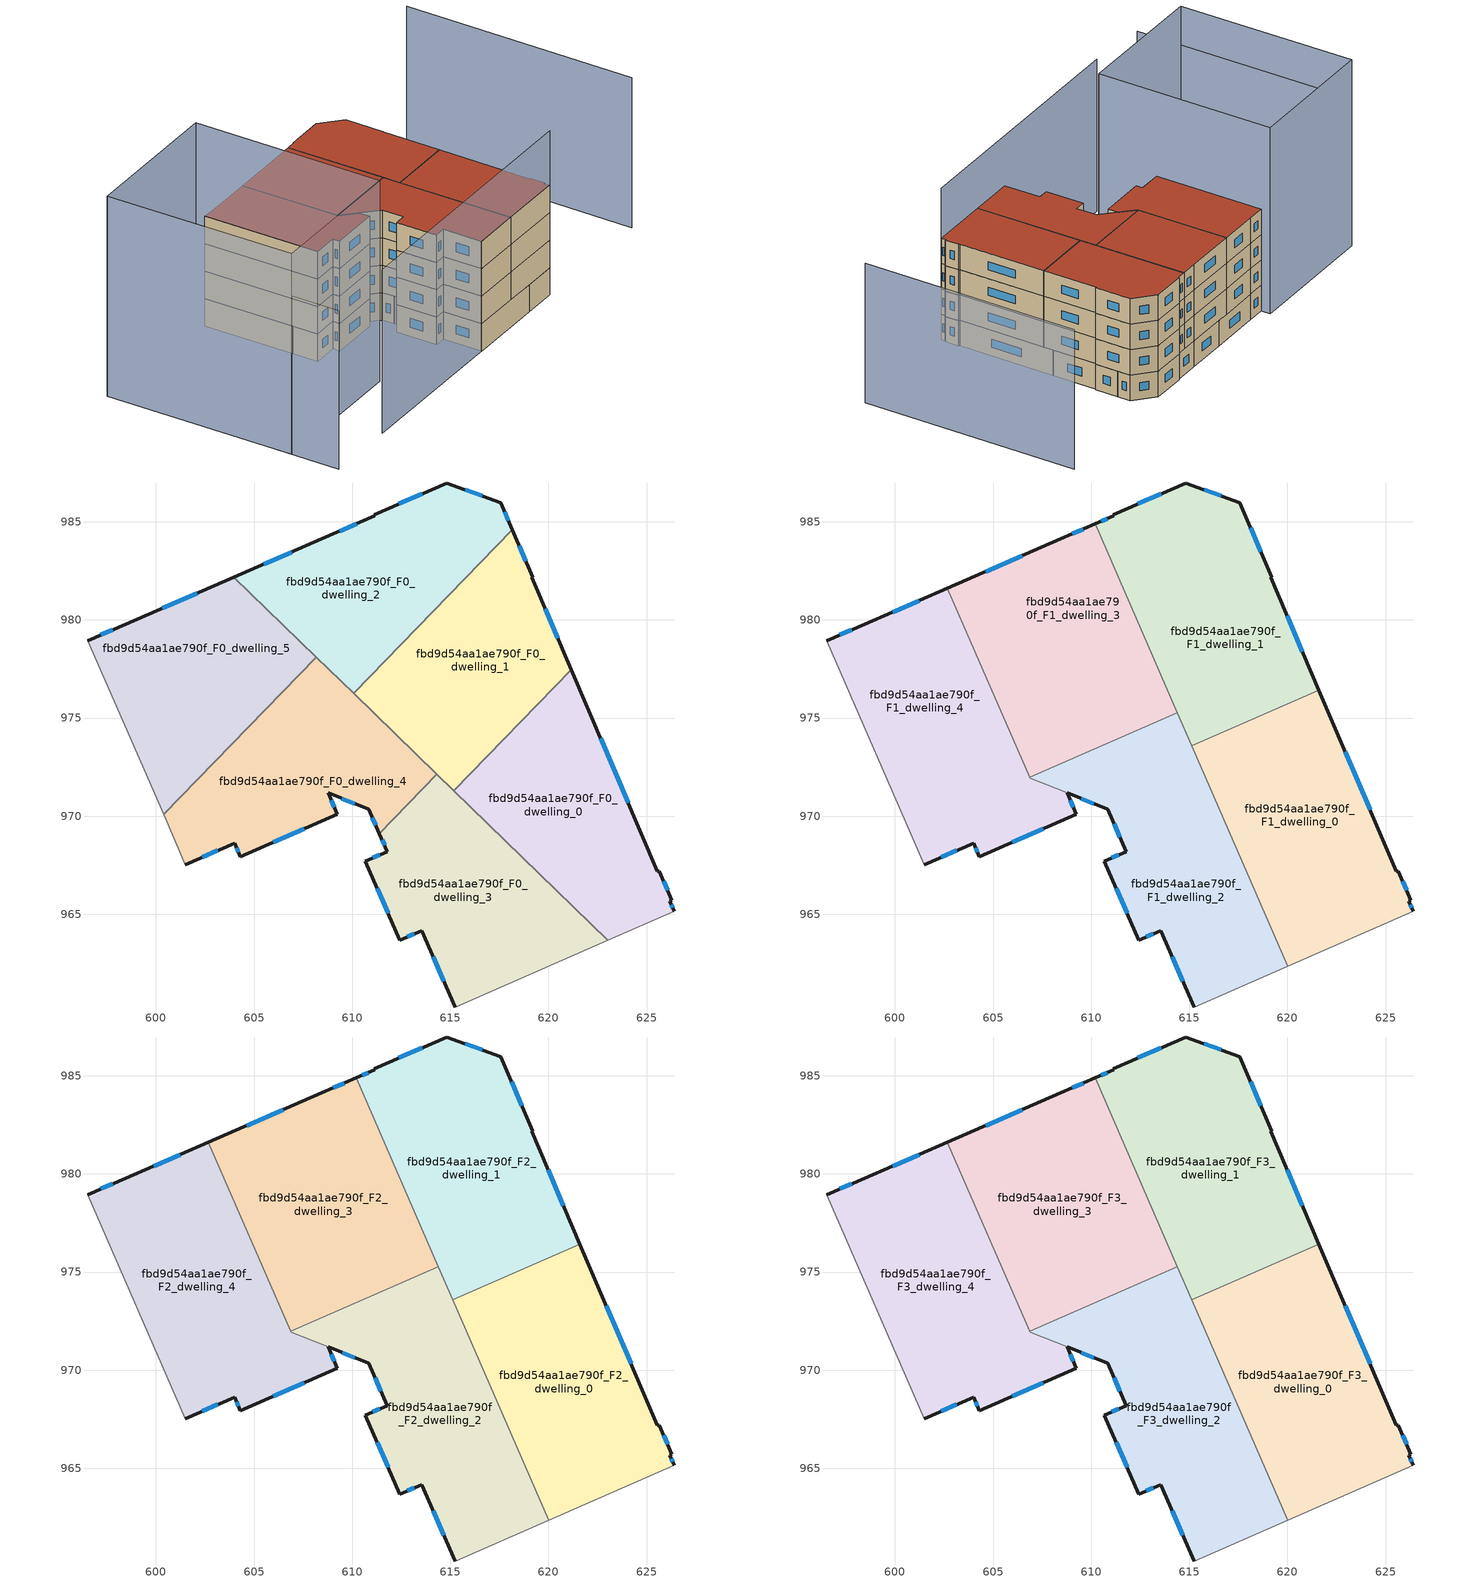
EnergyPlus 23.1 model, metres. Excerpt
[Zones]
fbd9d54aa1ae790f_F0_dwelling_0
 floor ground (EU_floor_Construction): 621.16,977.45 625.55,967.2 625.65,967.18 626.29,965.73 626.19,965.68 626.41,965.15 623.03,963.68 615.18,971.29 z0
 wall outside (EU_wall_Construction): 626.41,965.15 626.19,965.68 626.29,965.73 625.65,967.18 625.55,967.2 621.16,977.45 z0:3
 wall adiabatic (EU_wall_Construction): 623.03,963.68 626.41,965.15 z0:3
 wall to fbd9d54aa1ae790f_F0_dwelling_1 (EU_wall_Construction): 621.16,977.45 615.18,971.29 z0:3
 wall to fbd9d54aa1ae790f_F0_dwelling_3 (EU_wall_Construction): 615.18,971.29 623.03,963.68 z0:3
 window (EU_Window_Construction): 626.33,965.33 626.26,965.5 / 624.06,970.69 622.66,973.97 / 626.07,966.22 625.87,966.69 z1.02:1.98
fbd9d54aa1ae790f_F0_dwelling_1
 floor ground (EU_floor_Construction): 618.16,984.59 619.19,982.18 619.14,982.16 621.16,977.45 615.18,971.29 610.07,976.25 z0
 wall outside (EU_wall_Construction): 621.16,977.45 619.14,982.16 619.19,982.18 618.16,984.59 z0:3
 wall to fbd9d54aa1ae790f_F0_dwelling_2 (EU_wall_Construction): 618.16,984.59 610.07,976.25 z0:3
 wall to fbd9d54aa1ae790f_F0_dwelling_4 (EU_wall_Construction): 610.07,976.25 614.32,972.13 z0:3
 wall to fbd9d54aa1ae790f_F0_dwelling_3 (EU_wall_Construction): 614.32,972.13 615.18,971.29 z0:3
 window (EU_Window_Construction): 618.84,983 618.51,983.77 / 620.47,979.06 619.83,980.56 z1.02:1.98
fbd9d54aa1ae790f_F0_dwelling_2
 floor ground (EU_floor_Construction): 617.57,985.98 618.16,984.59 610.07,976.25 603.97,982.18 608.46,984.12 611.14,985.31 611.12,985.36 614.82,986.98 z0
 wall outside (EU_wall_Construction): 618.16,984.59 617.57,985.98 614.82,986.98 611.12,985.36 611.14,985.31 608.46,984.12 603.97,982.18 z0:3
 wall to fbd9d54aa1ae790f_F0_dwelling_5 (EU_wall_Construction): 603.97,982.18 608.17,978.1 z0:3
 wall to fbd9d54aa1ae790f_F0_dwelling_4 (EU_wall_Construction): 608.17,978.1 610.07,976.25 z0:3
 window (EU_Window_Construction): 613.56,986.43 612.38,985.91 / 616.63,986.32 615.76,986.64 / 617.96,985.06 617.77,985.5 / 606.93,983.46 605.5,982.84 / 610.23,984.91 609.37,984.53 z1.02:1.98
fbd9d54aa1ae790f_F0_dwelling_3
 floor ground (EU_floor_Construction): 623.03,963.68 615.24,960.28 613.54,964.17 612.43,963.68 610.67,967.71 611.78,968.2 611.39,969.11 614.32,972.13 z0
 wall outside (EU_wall_Construction): 611.39,969.11 611.78,968.2 610.67,967.71 612.43,963.68 613.54,964.17 615.24,960.28 z0:3
 wall to fbd9d54aa1ae790f_F0_dwelling_4 (EU_wall_Construction): 614.32,972.13 611.39,969.11 z0:3
 wall adiabatic (EU_wall_Construction): 615.24,960.28 623.03,963.68 z0:3
 window (EU_Window_Construction): 611.41,968.03 611.05,967.88 / 611.52,968.8 611.65,968.51 / 614.12,962.85 614.66,961.6 / 612.81,963.85 613.17,964 / 611.27,966.34 611.83,965.05 z1.02:1.98
fbd9d54aa1ae790f_F0_dwelling_4
 floor ground (EU_floor_Construction): 614.32,972.13 611.39,969.11 610.85,970.35 608.77,971.19 609.25,970.09 604.31,967.94 604.01,968.63 601.51,967.54 600.39,970.09 608.17,978.1 z0
 wall outside (EU_wall_Construction): 601.51,967.54 604.01,968.63 604.31,967.94 609.25,970.09 608.77,971.19 610.85,970.35 611.39,969.11 z0:3
 wall adiabatic (EU_wall_Construction): 600.39,970.09 601.51,967.54 z0:3
 wall to fbd9d54aa1ae790f_F0_dwelling_5 (EU_wall_Construction): 608.17,978.1 600.39,970.09 z0:3
 window (EU_Window_Construction): 605.99,968.67 607.57,969.36 / 604.11,968.4 604.21,968.18 / 602.36,967.91 603.16,968.26 / 611.03,969.93 611.2,969.53 / 609.48,970.9 610.14,970.64 / 609.09,970.47 608.94,970.81 z1.02:1.98
fbd9d54aa1ae790f_F0_dwelling_5
 floor ground (EU_floor_Construction): 608.17,978.1 600.39,970.09 596.53,978.95 598.46,979.78 603.97,982.18 z0
 wall outside (EU_wall_Construction): 603.97,982.18 598.46,979.78 596.53,978.95 z0:3
 wall adiabatic (EU_wall_Construction): 596.53,978.95 600.39,970.09 z0:3
 window (EU_Window_Construction): 597.8,979.5 597.19,979.23 / 602.09,981.36 600.33,980.6 z1.02:1.98
fbd9d54aa1ae790f_F1_dwelling_0
 floor to fbd9d54aa1ae790f_F0_dwelling_0 (EU_floor_Construction): 621.6,976.42 625.55,967.2 625.65,967.18 626.29,965.73 626.19,965.68 626.41,965.15 623.03,963.68 616.82,969.71 615.84,971.97 619.09,975.32 z3
 floor to fbd9d54aa1ae790f_F0_dwelling_1 (EU_floor_Construction): 619.09,975.32 615.84,971.97 615.13,973.59 z3
 floor to fbd9d54aa1ae790f_F0_dwelling_3 (EU_floor_Construction): 623.03,963.68 620.02,962.37 616.82,969.71 z3
 wall outside (EU_wall_Construction): 626.41,965.15 626.19,965.68 626.29,965.73 625.65,967.18 625.55,967.2 621.6,976.42 z3:6
 wall adiabatic (EU_wall_Construction): 620.02,962.37 626.41,965.15 z3:6
 wall to fbd9d54aa1ae790f_F1_dwelling_1 (EU_wall_Construction): 621.6,976.42 615.13,973.59 z3:6
 wall to fbd9d54aa1ae790f_F1_dwelling_2 (EU_wall_Construction): 615.13,973.59 620.02,962.37 z3:6
 window (EU_Window_Construction): 626.07,966.22 625.87,966.69 / 626.33,965.33 626.26,965.5 / 624.21,970.34 622.95,973.28 z4.02:4.98
fbd9d54aa1ae790f_F1_dwelling_1
 floor to fbd9d54aa1ae790f_F0_dwelling_1 (EU_floor_Construction): 618.16,984.59 619.19,982.18 619.14,982.16 621.16,977.45 619.09,975.32 615.13,973.59 612.76,979.02 z3
 floor to fbd9d54aa1ae790f_F0_dwelling_0 (EU_floor_Construction): 621.16,977.45 621.6,976.42 619.09,975.32 z3
 floor to fbd9d54aa1ae790f_F0_dwelling_2 (EU_floor_Construction): 617.57,985.98 618.16,984.59 612.76,979.02 610.2,984.89 611.14,985.31 611.12,985.36 614.82,986.98 z3
 wall outside (EU_wall_Construction): 621.6,976.42 619.14,982.16 619.19,982.18 617.57,985.98 614.82,986.98 611.12,985.36 611.14,985.31 610.2,984.89 z3:6
 wall to fbd9d54aa1ae790f_F1_dwelling_3 (EU_wall_Construction): 610.2,984.89 614.4,975.27 z3:6
 wall to fbd9d54aa1ae790f_F1_dwelling_2 (EU_wall_Construction): 614.4,975.27 615.13,973.59 z3:6
 window (EU_Window_Construction): 613.56,986.43 612.38,985.91 / 616.63,986.32 615.76,986.64 / 618.64,983.47 618.12,984.69 / 620.77,978.37 619.98,980.21 / 610.82,985.17 610.52,985.03 z4.02:4.98
fbd9d54aa1ae790f_F1_dwelling_2
 floor to fbd9d54aa1ae790f_F0_dwelling_3 (EU_floor_Construction): 616.82,969.71 620.02,962.37 615.24,960.28 613.54,964.17 612.43,963.68 610.67,967.71 611.78,968.2 611.39,969.11 614.32,972.13 z3
 floor to fbd9d54aa1ae790f_F0_dwelling_4 (EU_floor_Construction): 614.32,972.13 611.39,969.11 610.85,970.35 606.89,971.94 606.87,971.99 612.11,974.27 z3
 floor to fbd9d54aa1ae790f_F0_dwelling_1 (EU_floor_Construction): 614.4,975.27 615.84,971.97 615.18,971.29 612.11,974.27 z3
 floor to fbd9d54aa1ae790f_F0_dwelling_0 (EU_floor_Construction): 615.84,971.97 616.82,969.71 615.18,971.29 z3
 wall outside (EU_wall_Construction): 608.78,971.18 610.85,970.35 611.78,968.2 610.67,967.71 612.43,963.68 613.54,964.17 615.24,960.28 z3:6
 wall to fbd9d54aa1ae790f_F1_dwelling_4 (EU_wall_Construction): 606.89,971.94 608.77,971.18 / 606.87,971.98 606.88,971.95 z3:6
 wall to fbd9d54aa1ae790f_F1_dwelling_3 (EU_wall_Construction): 614.4,975.27 606.87,971.99 z3:6
 wall adiabatic (EU_wall_Construction): 615.24,960.28 620.02,962.37 z3:6
 window (EU_Window_Construction): 609.48,970.9 610.14,970.63 / 614.12,962.85 614.66,961.6 / 612.81,963.85 613.17,964 / 611.27,966.34 611.83,965.05 / 611.41,968.03 611.05,967.88 / 611.17,969.62 611.47,968.93 z4.02:4.98
fbd9d54aa1ae790f_F1_dwelling_3
 floor to fbd9d54aa1ae790f_F0_dwelling_2 (EU_floor_Construction): 610.2,984.89 612.76,979.02 610.07,976.25 603.97,982.18 608.46,984.12 z3
 floor to fbd9d54aa1ae790f_F0_dwelling_5 (EU_floor_Construction): 608.17,978.1 605.43,975.28 602.67,981.61 603.97,982.18 z3
 floor to fbd9d54aa1ae790f_F0_dwelling_1 (EU_floor_Construction): 612.76,979.02 614.4,975.27 612.11,974.27 610.07,976.25 z3
 floor to fbd9d54aa1ae790f_F0_dwelling_4 (EU_floor_Construction): 612.11,974.27 606.87,971.99 605.43,975.28 608.17,978.1 z3
 wall outside (EU_wall_Construction): 610.2,984.89 608.46,984.12 602.67,981.61 z3:6
 wall to fbd9d54aa1ae790f_F1_dwelling_4 (EU_wall_Construction): 602.67,981.61 606.87,971.99 z3:6
 window (EU_Window_Construction): 609.61,984.63 609.05,984.39 / 606.49,983.27 604.64,982.47 z4.02:4.98
fbd9d54aa1ae790f_F1_dwelling_4
 floor to fbd9d54aa1ae790f_F0_dwelling_4 (EU_floor_Construction): 605.43,975.28 606.89,971.94 608.77,971.18 609.25,970.09 604.31,967.94 604.01,968.63 601.51,967.54 600.39,970.09 z3
 floor to fbd9d54aa1ae790f_F0_dwelling_5 (EU_floor_Construction): 602.67,981.61 605.43,975.28 600.39,970.09 596.53,978.95 598.46,979.78 z3
 wall outside (EU_wall_Construction): 601.51,967.54 604.01,968.63 604.31,967.94 609.25,970.09 608.77,971.18 / 602.67,981.61 598.46,979.78 596.53,978.95 z3:6
 wall adiabatic (EU_wall_Construction): 596.53,978.95 601.51,967.54 z3:6
 window (EU_Window_Construction): 605.99,968.67 607.57,969.36 / 604.11,968.4 604.21,968.18 / 602.36,967.91 603.16,968.26 / 597.8,979.5 597.19,979.23 / 601.24,980.99 599.89,980.4 / 609.09,970.47 608.94,970.81 z4.02:4.98
fbd9d54aa1ae790f_F2_dwelling_0
 floor to fbd9d54aa1ae790f_F1_dwelling_0 (EU_floor_Construction): 621.6,976.42 625.55,967.2 625.65,967.18 626.29,965.73 626.19,965.68 626.41,965.15 620.02,962.37 615.13,973.59 z6
 wall outside (EU_wall_Construction): 626.41,965.15 626.19,965.68 626.29,965.73 625.65,967.18 625.55,967.2 621.6,976.42 z6:9
 wall adiabatic (EU_wall_Construction): 620.02,962.37 626.41,965.15 z6:9
 wall to fbd9d54aa1ae790f_F2_dwelling_1 (EU_wall_Construction): 621.6,976.42 615.13,973.59 z6:9
 wall to fbd9d54aa1ae790f_F2_dwelling_2 (EU_wall_Construction): 615.13,973.59 620.02,962.37 z6:9
 window (EU_Window_Construction): 626.07,966.22 625.87,966.69 / 626.33,965.33 626.26,965.5 / 624.21,970.34 622.95,973.28 z7.02:7.98
fbd9d54aa1ae790f_F2_dwelling_1
 floor to fbd9d54aa1ae790f_F1_dwelling_1 (EU_floor_Construction): 617.57,985.98 619.19,982.18 619.14,982.16 621.6,976.42 615.13,973.59 610.2,984.89 611.14,985.31 611.12,985.36 614.82,986.98 z6
 wall outside (EU_wall_Construction): 621.6,976.42 619.14,982.16 619.19,982.18 617.57,985.98 614.82,986.98 611.12,985.36 611.14,985.31 610.2,984.89 z6:9
 wall to fbd9d54aa1ae790f_F2_dwelling_3 (EU_wall_Construction): 610.2,984.89 614.4,975.27 z6:9
 wall to fbd9d54aa1ae790f_F2_dwelling_2 (EU_wall_Construction): 614.4,975.27 615.13,973.59 z6:9
 window (EU_Window_Construction): 613.56,986.43 612.38,985.91 / 616.63,986.32 615.76,986.64 / 618.64,983.47 618.12,984.69 / 620.77,978.37 619.98,980.21 / 610.82,985.17 610.52,985.03 z7.02:7.98
fbd9d54aa1ae790f_F2_dwelling_2
 floor to fbd9d54aa1ae790f_F1_dwelling_2 (EU_floor_Construction): 614.4,975.27 620.02,962.37 615.24,960.28 613.54,964.17 612.43,963.68 610.67,967.71 611.78,968.2 610.85,970.35 606.89,971.94 606.87,971.99 z6
 wall outside (EU_wall_Construction): 608.78,971.18 610.85,970.35 611.78,968.2 610.67,967.71 612.43,963.68 613.54,964.17 615.24,960.28 z6:9
 wall to fbd9d54aa1ae790f_F2_dwelling_4 (EU_wall_Construction): 606.89,971.94 608.77,971.18 / 606.87,971.98 606.88,971.95 z6:9
 wall to fbd9d54aa1ae790f_F2_dwelling_3 (EU_wall_Construction): 614.4,975.27 606.87,971.99 z6:9
 wall adiabatic (EU_wall_Construction): 615.24,960.28 620.02,962.37 z6:9
 window (EU_Window_Construction): 609.48,970.9 610.14,970.63 / 614.12,962.85 614.66,961.6 / 612.81,963.85 613.17,964 / 611.27,966.34 611.83,965.05 / 611.41,968.03 611.05,967.88 / 611.17,969.62 611.47,968.93 z7.02:7.98
fbd9d54aa1ae790f_F2_dwelling_3
 floor to fbd9d54aa1ae790f_F1_dwelling_3 (EU_floor_Construction): 610.2,984.89 614.4,975.27 606.87,971.99 602.67,981.61 608.46,984.12 z6
 wall outside (EU_wall_Construction): 610.2,984.89 608.46,984.12 602.67,981.61 z6:9
 wall to fbd9d54aa1ae790f_F2_dwelling_4 (EU_wall_Construction): 602.67,981.61 606.87,971.99 z6:9
 window (EU_Window_Construction): 609.61,984.63 609.05,984.39 / 606.49,983.27 604.64,982.47 z7.02:7.98
fbd9d54aa1ae790f_F2_dwelling_4
 floor to fbd9d54aa1ae790f_F1_dwelling_4 (EU_floor_Construction): 602.67,981.61 606.89,971.94 608.77,971.18 609.25,970.09 604.31,967.94 604.01,968.63 601.51,967.54 596.53,978.95 598.46,979.78 z6
 wall outside (EU_wall_Construction): 601.51,967.54 604.01,968.63 604.31,967.94 609.25,970.09 608.77,971.18 / 602.67,981.61 598.46,979.78 596.53,978.95 z6:9
 wall adiabatic (EU_wall_Construction): 596.53,978.95 601.51,967.54 z6:9
 window (EU_Window_Construction): 605.99,968.67 607.57,969.36 / 604.11,968.4 604.21,968.18 / 602.36,967.91 603.16,968.26 / 597.8,979.5 597.19,979.23 / 601.24,980.99 599.89,980.4 / 609.09,970.47 608.94,970.81 z7.02:7.98
fbd9d54aa1ae790f_F3_dwelling_0
 floor to fbd9d54aa1ae790f_F2_dwelling_0 (EU_floor_Construction): 621.6,976.42 625.55,967.2 625.65,967.18 626.29,965.73 626.19,965.68 626.41,965.15 620.02,962.37 615.13,973.59 z9
 wall outside (EU_wall_Construction): 626.41,965.15 626.19,965.68 626.29,965.73 625.65,967.18 625.55,967.2 621.6,976.42 z9:12
 wall adiabatic (EU_wall_Construction): 620.02,962.37 626.41,965.15 z9:12
 wall to fbd9d54aa1ae790f_F3_dwelling_1 (EU_wall_Construction): 621.6,976.42 615.13,973.59 z9:12
 wall to fbd9d54aa1ae790f_F3_dwelling_2 (EU_wall_Construction): 615.13,973.59 620.02,962.37 z9:12
 window (EU_Window_Construction): 626.07,966.22 625.87,966.69 / 626.33,965.33 626.26,965.5 / 624.21,970.34 622.95,973.28 z10.02:10.98
 roof outside (EU_roof_Construction): 626.41,965.15 626.19,965.68 626.29,965.73 625.65,967.18 625.55,967.2 621.6,976.42 615.13,973.59 620.02,962.37 z12
fbd9d54aa1ae790f_F3_dwelling_1
 floor to fbd9d54aa1ae790f_F2_dwelling_1 (EU_floor_Construction): 617.57,985.98 619.19,982.18 619.14,982.16 621.6,976.42 615.13,973.59 610.2,984.89 611.14,985.31 611.12,985.36 614.82,986.98 z9
 wall outside (EU_wall_Construction): 621.6,976.42 619.14,982.16 619.19,982.18 617.57,985.98 614.82,986.98 611.12,985.36 611.14,985.31 610.2,984.89 z9:12
 wall to fbd9d54aa1ae790f_F3_dwelling_3 (EU_wall_Construction): 610.2,984.89 614.4,975.27 z9:12
 wall to fbd9d54aa1ae790f_F3_dwelling_2 (EU_wall_Construction): 614.4,975.27 615.13,973.59 z9:12
 window (EU_Window_Construction): 613.56,986.43 612.38,985.91 / 616.63,986.32 615.76,986.64 / 618.64,983.47 618.12,984.69 / 620.77,978.37 619.98,980.21 / 610.82,985.17 610.52,985.03 z10.02:10.98
 roof outside (EU_roof_Construction): 621.6,976.42 619.14,982.16 619.19,982.18 617.57,985.98 614.82,986.98 611.12,985.36 611.14,985.31 610.2,984.89 615.13,973.59 z12
fbd9d54aa1ae790f_F3_dwelling_2
 floor to fbd9d54aa1ae790f_F2_dwelling_2 (EU_floor_Construction): 614.4,975.27 620.02,962.37 615.24,960.28 613.54,964.17 612.43,963.68 610.67,967.71 611.78,968.2 610.85,970.35 606.89,971.94 606.87,971.99 z9
 wall outside (EU_wall_Construction): 608.78,971.18 610.85,970.35 611.78,968.2 610.67,967.71 612.43,963.68 613.54,964.17 615.24,960.28 z9:12
 wall to fbd9d54aa1ae790f_F3_dwelling_4 (EU_wall_Construction): 606.89,971.94 608.77,971.18 / 606.87,971.98 606.88,971.95 z9:12
 wall to fbd9d54aa1ae790f_F3_dwelling_3 (EU_wall_Construction): 614.4,975.27 606.87,971.99 z9:12
 wall adiabatic (EU_wall_Construction): 615.24,960.28 620.02,962.37 z9:12
 window (EU_Window_Construction): 609.48,970.9 610.14,970.63 / 614.12,962.85 614.66,961.6 / 612.81,963.85 613.17,964 / 611.27,966.34 611.83,965.05 / 611.41,968.03 611.05,967.88 / 611.17,969.62 611.47,968.93 z10.02:10.98
 roof outside (EU_roof_Construction): 620.02,962.37 614.4,975.27 606.87,971.99 606.88,971.95 610.85,970.35 611.78,968.2 610.67,967.71 612.43,963.68 613.54,964.17 615.24,960.28 z12
fbd9d54aa1ae790f_F3_dwelling_3
 floor to fbd9d54aa1ae790f_F2_dwelling_3 (EU_floor_Construction): 610.2,984.89 614.4,975.27 606.87,971.99 602.67,981.61 608.46,984.12 z9
 wall outside (EU_wall_Construction): 610.2,984.89 608.46,984.12 602.67,981.61 z9:12
 wall to fbd9d54aa1ae790f_F3_dwelling_4 (EU_wall_Construction): 602.67,981.61 606.87,971.99 z9:12
 window (EU_Window_Construction): 609.61,984.63 609.05,984.39 / 606.49,983.27 604.64,982.47 z10.02:10.98
 roof outside (EU_roof_Construction): 614.4,975.27 610.2,984.89 608.46,984.12 602.67,981.61 606.87,971.99 z12
fbd9d54aa1ae790f_F3_dwelling_4
 floor to fbd9d54aa1ae790f_F2_dwelling_4 (EU_floor_Construction): 602.67,981.61 606.89,971.94 608.77,971.18 609.25,970.09 604.31,967.94 604.01,968.63 601.51,967.54 596.53,978.95 598.46,979.78 z9
 wall outside (EU_wall_Construction): 601.51,967.54 604.01,968.63 604.31,967.94 609.25,970.09 608.77,971.18 / 602.67,981.61 598.46,979.78 596.53,978.95 z9:12
 wall adiabatic (EU_wall_Construction): 596.53,978.95 601.51,967.54 z9:12
 window (EU_Window_Construction): 605.99,968.67 607.57,969.36 / 604.11,968.4 604.21,968.18 / 602.36,967.91 603.16,968.26 / 597.8,979.5 597.19,979.23 / 601.24,980.99 599.89,980.4 / 609.09,970.47 608.94,970.81 z10.02:10.98
 roof outside (EU_roof_Construction): 609.25,970.09 608.77,971.18 606.89,971.94 602.67,981.61 598.46,979.78 596.53,978.95 601.51,967.54 604.01,968.63 604.31,967.94 z12
shading: 598.92,953.23 626.45,965.2 z0:17.9; 582.04,972.69 591.81,950.15 z0:17.3; 604.26,961.25 589.74,954.92 / 589.74,954.92 581.6,973.57 / 581.6,973.57 596.12,979.9 / 596.12,979.9 604.26,961.25 z0:21.9; 639.84,970.94 630.01,993.85 z0:16.4
[Building]
EU S2 Campaign: North Axis=0; Terrain=City; Solar Distribution=FullExterior
[Site:Location]
Vienna: Latitude=48; Longitude=16.5; Time Zone=1; Elevation=183
[SizingPeriod:WeatherFileDays]
AnnualSizingPeriod: Begin Month=1; Begin Day of Month=1; End Month=12; End Day of Month=31; Day of Week for Start Day=Monday; Use Weather File Daylight Saving Period=No; Use Weather File Rain and Snow Indicators=No
[MATERIAL]
EU_InternalMass_Material: Roughness=MediumRough; Thickness=0.1; Conductivity=1; Density=1800; Specific Heat=900; Thermal Absorptance=0.9; Solar Absorptance=0.7; Visible Absorptance=0.7
[MATERIAL:NOMASS] Roughness=MediumRough; Thermal Absorptance=0.9; Solar Absorptance=0.7; Visible Absorptance=0.7
Name | Thermal Resistance
EU_wall_NoMass | 0.942466
EU_roof_NoMass | 0.551687
EU_floor_NoMass | 0.66527
[WINDOWMATERIAL:SIMPLEGLAZINGSYSTEM]
EU_Window_SimpleGlazing: UFactor=2.03367; Solar Heat Gain Coefficient=0.65; Visible Transmittance=0.65
[CONSTRUCTION]
EU_wall_Construction: EU_wall_NoMass
EU_roof_Construction: EU_roof_NoMass
EU_floor_Construction: EU_floor_NoMass
EU_Window_Construction: EU_Window_SimpleGlazing
EU_InternalMass_Construction: EU_InternalMass_Material
[ZONE] Type=1; Multiplier=1; Ceiling Height=autocalculate; Floor Area=autocalculate; Part of Total Floor Area=Yes
Name | Volume
fbd9d54aa1ae790f_F0_dwelling_0 | 215.513
fbd9d54aa1ae790f_F1_dwelling_0; fbd9d54aa1ae790f_F2_dwelling_0; fbd9d54aa1ae790f_F3_dwelling_0 | 258.604
fbd9d54aa1ae790f_F0_dwelling_1 | 215.506
fbd9d54aa1ae790f_F1_dwelling_1; fbd9d54aa1ae790f_F2_dwelling_1; fbd9d54aa1ae790f_F3_dwelling_1 | 258.59
fbd9d54aa1ae790f_F0_dwelling_2; fbd9d54aa1ae790f_F0_dwelling_5 | 215.516
fbd9d54aa1ae790f_F1_dwelling_2; fbd9d54aa1ae790f_F2_dwelling_2; fbd9d54aa1ae790f_F3_dwelling_2 | 250.408
fbd9d54aa1ae790f_F0_dwelling_3 | 215.529
fbd9d54aa1ae790f_F1_dwelling_3; fbd9d54aa1ae790f_F2_dwelling_3; fbd9d54aa1ae790f_F3_dwelling_3 | 258.623
fbd9d54aa1ae790f_F0_dwelling_4 | 215.538
fbd9d54aa1ae790f_F1_dwelling_4; fbd9d54aa1ae790f_F2_dwelling_4; fbd9d54aa1ae790f_F3_dwelling_4 | 266.838
[INTERNALMASS] Construction=EU_InternalMass_Construction
Name | Zone or ZoneList | Surface Area
fbd9d54aa1ae790f_F0_dwelling_0_EU_InternalMass | fbd9d54aa1ae790f_F0_dwelling_0 | 71.8379
fbd9d54aa1ae790f_F0_dwelling_1_EU_InternalMass | fbd9d54aa1ae790f_F0_dwelling_1 | 71.835
fbd9d54aa1ae790f_F0_dwelling_2_EU_InternalMass | fbd9d54aa1ae790f_F0_dwelling_2 | 71.8389
fbd9d54aa1ae790f_F0_dwelling_3_EU_InternalMass | fbd9d54aa1ae790f_F0_dwelling_3 | 71.8429
fbd9d54aa1ae790f_F0_dwelling_4_EU_InternalMass | fbd9d54aa1ae790f_F0_dwelling_4 | 71.8457
fbd9d54aa1ae790f_F0_dwelling_5_EU_InternalMass | fbd9d54aa1ae790f_F0_dwelling_5 | 71.8388
fbd9d54aa1ae790f_F1_dwelling_0_EU_InternalMass | fbd9d54aa1ae790f_F1_dwelling_0 | 86.2023
fbd9d54aa1ae790f_F1_dwelling_1_EU_InternalMass | fbd9d54aa1ae790f_F1_dwelling_1 | 86.196
fbd9d54aa1ae790f_F1_dwelling_2_EU_InternalMass | fbd9d54aa1ae790f_F1_dwelling_2 | 83.4704
fbd9d54aa1ae790f_F1_dwelling_3_EU_InternalMass | fbd9d54aa1ae790f_F1_dwelling_3 | 86.2082
fbd9d54aa1ae790f_F1_dwelling_4_EU_InternalMass | fbd9d54aa1ae790f_F1_dwelling_4 | 88.9457
fbd9d54aa1ae790f_F2_dwelling_0_EU_InternalMass | fbd9d54aa1ae790f_F2_dwelling_0 | 86.2023
fbd9d54aa1ae790f_F2_dwelling_1_EU_InternalMass | fbd9d54aa1ae790f_F2_dwelling_1 | 86.196
fbd9d54aa1ae790f_F2_dwelling_2_EU_InternalMass | fbd9d54aa1ae790f_F2_dwelling_2 | 83.4704
fbd9d54aa1ae790f_F2_dwelling_3_EU_InternalMass | fbd9d54aa1ae790f_F2_dwelling_3 | 86.2082
fbd9d54aa1ae790f_F2_dwelling_4_EU_InternalMass | fbd9d54aa1ae790f_F2_dwelling_4 | 88.9457
fbd9d54aa1ae790f_F3_dwelling_0_EU_InternalMass | fbd9d54aa1ae790f_F3_dwelling_0 | 86.2023
fbd9d54aa1ae790f_F3_dwelling_1_EU_InternalMass | fbd9d54aa1ae790f_F3_dwelling_1 | 86.196
fbd9d54aa1ae790f_F3_dwelling_2_EU_InternalMass | fbd9d54aa1ae790f_F3_dwelling_2 | 83.4704
fbd9d54aa1ae790f_F3_dwelling_3_EU_InternalMass | fbd9d54aa1ae790f_F3_dwelling_3 | 86.2082
fbd9d54aa1ae790f_F3_dwelling_4_EU_InternalMass | fbd9d54aa1ae790f_F3_dwelling_4 | 88.9457
[OTHEREQUIPMENT] Fuel Type=Electricity; Design Level Calculation Method=Watts/Area; Power per Zone Floor Area=1; Fraction Latent=0; Fraction Radiant=0; Fraction Lost=0; Carbon Dioxide Generation Rate=0; EndUse Subcategory=EU_Step8_InternalGains
Name | Zone or ZoneList or Space or SpaceList | Schedule
EU_Step8_InternalGain_fbd9d54aa1ae790f_F0_dwelling_0_f000 | fbd9d54aa1ae790f_F0_dwelling_0 | EU_Step8_GainSchedule_fbd9d54aa1ae790f_F0_dwelling_0_f000
EU_Step8_InternalGain_fbd9d54aa1ae790f_F0_dwelling_1_f000 | fbd9d54aa1ae790f_F0_dwelling_1 | EU_Step8_GainSchedule_fbd9d54aa1ae790f_F0_dwelling_1_f000
EU_Step8_InternalGain_fbd9d54aa1ae790f_F0_dwelling_2_f000 | fbd9d54aa1ae790f_F0_dwelling_2 | EU_Step8_GainSchedule_fbd9d54aa1ae790f_F0_dwelling_2_f000
EU_Step8_InternalGain_fbd9d54aa1ae790f_F0_dwelling_3_f000 | fbd9d54aa1ae790f_F0_dwelling_3 | EU_Step8_GainSchedule_fbd9d54aa1ae790f_F0_dwelling_3_f000
EU_Step8_InternalGain_fbd9d54aa1ae790f_F0_dwelling_4_f000 | fbd9d54aa1ae790f_F0_dwelling_4 | EU_Step8_GainSchedule_fbd9d54aa1ae790f_F0_dwelling_4_f000
EU_Step8_InternalGain_fbd9d54aa1ae790f_F0_dwelling_5_f000 | fbd9d54aa1ae790f_F0_dwelling_5 | EU_Step8_GainSchedule_fbd9d54aa1ae790f_F0_dwelling_5_f000
EU_Step8_InternalGain_fbd9d54aa1ae790f_F1_dwelling_0_f000 | fbd9d54aa1ae790f_F1_dwelling_0 | EU_Step8_GainSchedule_fbd9d54aa1ae790f_F1_dwelling_0_f000
EU_Step8_InternalGain_fbd9d54aa1ae790f_F1_dwelling_1_f000 | fbd9d54aa1ae790f_F1_dwelling_1 | EU_Step8_GainSchedule_fbd9d54aa1ae790f_F1_dwelling_1_f000
EU_Step8_InternalGain_fbd9d54aa1ae790f_F1_dwelling_2_f000 | fbd9d54aa1ae790f_F1_dwelling_2 | EU_Step8_GainSchedule_fbd9d54aa1ae790f_F1_dwelling_2_f000
EU_Step8_InternalGain_fbd9d54aa1ae790f_F1_dwelling_3_f000 | fbd9d54aa1ae790f_F1_dwelling_3 | EU_Step8_GainSchedule_fbd9d54aa1ae790f_F1_dwelling_3_f000
EU_Step8_InternalGain_fbd9d54aa1ae790f_F1_dwelling_4_f000 | fbd9d54aa1ae790f_F1_dwelling_4 | EU_Step8_GainSchedule_fbd9d54aa1ae790f_F1_dwelling_4_f000
EU_Step8_InternalGain_fbd9d54aa1ae790f_F2_dwelling_0_f000 | fbd9d54aa1ae790f_F2_dwelling_0 | EU_Step8_GainSchedule_fbd9d54aa1ae790f_F2_dwelling_0_f000
EU_Step8_InternalGain_fbd9d54aa1ae790f_F2_dwelling_1_f000 | fbd9d54aa1ae790f_F2_dwelling_1 | EU_Step8_GainSchedule_fbd9d54aa1ae790f_F2_dwelling_1_f000
EU_Step8_InternalGain_fbd9d54aa1ae790f_F2_dwelling_2_f000 | fbd9d54aa1ae790f_F2_dwelling_2 | EU_Step8_GainSchedule_fbd9d54aa1ae790f_F2_dwelling_2_f000
EU_Step8_InternalGain_fbd9d54aa1ae790f_F2_dwelling_3_f000 | fbd9d54aa1ae790f_F2_dwelling_3 | EU_Step8_GainSchedule_fbd9d54aa1ae790f_F2_dwelling_3_f000
EU_Step8_InternalGain_fbd9d54aa1ae790f_F2_dwelling_4_f000 | fbd9d54aa1ae790f_F2_dwelling_4 | EU_Step8_GainSchedule_fbd9d54aa1ae790f_F2_dwelling_4_f000
EU_Step8_InternalGain_fbd9d54aa1ae790f_F3_dwelling_0_f000 | fbd9d54aa1ae790f_F3_dwelling_0 | EU_Step8_GainSchedule_fbd9d54aa1ae790f_F3_dwelling_0_f000
EU_Step8_InternalGain_fbd9d54aa1ae790f_F3_dwelling_1_f000 | fbd9d54aa1ae790f_F3_dwelling_1 | EU_Step8_GainSchedule_fbd9d54aa1ae790f_F3_dwelling_1_f000
EU_Step8_InternalGain_fbd9d54aa1ae790f_F3_dwelling_2_f000 | fbd9d54aa1ae790f_F3_dwelling_2 | EU_Step8_GainSchedule_fbd9d54aa1ae790f_F3_dwelling_2_f000
EU_Step8_InternalGain_fbd9d54aa1ae790f_F3_dwelling_3_f000 | fbd9d54aa1ae790f_F3_dwelling_3 | EU_Step8_GainSchedule_fbd9d54aa1ae790f_F3_dwelling_3_f000
EU_Step8_InternalGain_fbd9d54aa1ae790f_F3_dwelling_4_f000 | fbd9d54aa1ae790f_F3_dwelling_4 | EU_Step8_GainSchedule_fbd9d54aa1ae790f_F3_dwelling_4_f000
[ZONEVENTILATION:DESIGNFLOWRATE] Schedule=EU_AlwaysOn; Design Flow Rate Calculation Method=AirChanges/Hour; Air Changes per Hour=0.530523; Ventilation Type=Natural; Fan Pressure Rise=0; Fan Total Efficiency=1; Constant Term Coefficient=1; Temperature Term Coefficient=0; Velocity Term Coefficient=0; Velocity Squared Term Coefficient=0; Minimum Indoor Temperature=-100; Maximum Indoor Temperature=100; Delta Temperature=-100; Minimum Outdoor Temperature=-100; Maximum Outdoor Temperature=100; Maximum Wind Speed=40
Name | Zone or ZoneList or Space or SpaceList
EU_ConstantAir_fbd9d54aa1ae790f_F0_dwelling_0 | fbd9d54aa1ae790f_F0_dwelling_0
EU_ConstantAir_fbd9d54aa1ae790f_F0_dwelling_1 | fbd9d54aa1ae790f_F0_dwelling_1
EU_ConstantAir_fbd9d54aa1ae790f_F0_dwelling_2 | fbd9d54aa1ae790f_F0_dwelling_2
EU_ConstantAir_fbd9d54aa1ae790f_F0_dwelling_3 | fbd9d54aa1ae790f_F0_dwelling_3
EU_ConstantAir_fbd9d54aa1ae790f_F0_dwelling_4 | fbd9d54aa1ae790f_F0_dwelling_4
EU_ConstantAir_fbd9d54aa1ae790f_F0_dwelling_5 | fbd9d54aa1ae790f_F0_dwelling_5
EU_ConstantAir_fbd9d54aa1ae790f_F1_dwelling_0 | fbd9d54aa1ae790f_F1_dwelling_0
EU_ConstantAir_fbd9d54aa1ae790f_F1_dwelling_1 | fbd9d54aa1ae790f_F1_dwelling_1
EU_ConstantAir_fbd9d54aa1ae790f_F1_dwelling_2 | fbd9d54aa1ae790f_F1_dwelling_2
EU_ConstantAir_fbd9d54aa1ae790f_F1_dwelling_3 | fbd9d54aa1ae790f_F1_dwelling_3
EU_ConstantAir_fbd9d54aa1ae790f_F1_dwelling_4 | fbd9d54aa1ae790f_F1_dwelling_4
EU_ConstantAir_fbd9d54aa1ae790f_F2_dwelling_0 | fbd9d54aa1ae790f_F2_dwelling_0
EU_ConstantAir_fbd9d54aa1ae790f_F2_dwelling_1 | fbd9d54aa1ae790f_F2_dwelling_1
EU_ConstantAir_fbd9d54aa1ae790f_F2_dwelling_2 | fbd9d54aa1ae790f_F2_dwelling_2
EU_ConstantAir_fbd9d54aa1ae790f_F2_dwelling_3 | fbd9d54aa1ae790f_F2_dwelling_3
EU_ConstantAir_fbd9d54aa1ae790f_F2_dwelling_4 | fbd9d54aa1ae790f_F2_dwelling_4
EU_ConstantAir_fbd9d54aa1ae790f_F3_dwelling_0 | fbd9d54aa1ae790f_F3_dwelling_0
EU_ConstantAir_fbd9d54aa1ae790f_F3_dwelling_1 | fbd9d54aa1ae790f_F3_dwelling_1
EU_ConstantAir_fbd9d54aa1ae790f_F3_dwelling_2 | fbd9d54aa1ae790f_F3_dwelling_2
EU_ConstantAir_fbd9d54aa1ae790f_F3_dwelling_3 | fbd9d54aa1ae790f_F3_dwelling_3
EU_ConstantAir_fbd9d54aa1ae790f_F3_dwelling_4 | fbd9d54aa1ae790f_F3_dwelling_4
[HVACTEMPLATE:THERMOSTAT] Constant Heating Setpoint=20; Constant Cooling Setpoint=50
EU_HeatOnly_fbd9d54aa1ae790f_F0_dwelling_0; EU_HeatOnly_fbd9d54aa1ae790f_F0_dwelling_1; EU_HeatOnly_fbd9d54aa1ae790f_F0_dwelling_2; EU_HeatOnly_fbd9d54aa1ae790f_F0_dwelling_3; EU_HeatOnly_fbd9d54aa1ae790f_F0_dwelling_4; EU_HeatOnly_fbd9d54aa1ae790f_F0_dwelling_5; EU_HeatOnly_fbd9d54aa1ae790f_F1_dwelling_0; EU_HeatOnly_fbd9d54aa1ae790f_F1_dwelling_1; EU_HeatOnly_fbd9d54aa1ae790f_F1_dwelling_2; EU_HeatOnly_fbd9d54aa1ae790f_F1_dwelling_3; EU_HeatOnly_fbd9d54aa1ae790f_F1_dwelling_4; EU_HeatOnly_fbd9d54aa1ae790f_F2_dwelling_0; EU_HeatOnly_fbd9d54aa1ae790f_F2_dwelling_1; EU_HeatOnly_fbd9d54aa1ae790f_F2_dwelling_2; EU_HeatOnly_fbd9d54aa1ae790f_F2_dwelling_3; EU_HeatOnly_fbd9d54aa1ae790f_F2_dwelling_4; EU_HeatOnly_fbd9d54aa1ae790f_F3_dwelling_0; EU_HeatOnly_fbd9d54aa1ae790f_F3_dwelling_1; EU_HeatOnly_fbd9d54aa1ae790f_F3_dwelling_2; EU_HeatOnly_fbd9d54aa1ae790f_F3_dwelling_3; EU_HeatOnly_fbd9d54aa1ae790f_F3_dwelling_4
[HVACTEMPLATE:ZONE:IDEALLOADSAIRSYSTEM] System Availability Schedule=EU_AlwaysOn; Maximum Heating Supply Air Temperature=50; Minimum Cooling Supply Air Temperature=13; Maximum Heating Supply Air Humidity Ratio=0.0156; Minimum Cooling Supply Air Humidity Ratio=0.0077; Heating Limit=NoLimit; Cooling Limit=NoLimit; Heating Availability Schedule=EU_AlwaysOn; Cooling Availability Schedule=EU_CoolingOff; Dehumidification Control Type=ConstantSensibleHeatRatio; Cooling Sensible Heat Ratio=0.7; Dehumidification Setpoint=60; Humidification Control Type=None; Humidification Setpoint=30; Outdoor Air Method=None; Outdoor Air Flow Rate per Person=0.00944; Outdoor Air Flow Rate per Zone Floor Area=0; Outdoor Air Flow Rate per Zone=0; Demand Controlled Ventilation Type=None; Outdoor Air Economizer Type=NoEconomizer; Heat Recovery Type=None; Sensible Heat Recovery Effectiveness=0.7; Latent Heat Recovery Effectiveness=0.65
Name | Template Thermostat
fbd9d54aa1ae790f_F0_dwelling_0 | EU_HeatOnly_fbd9d54aa1ae790f_F0_dwelling_0
fbd9d54aa1ae790f_F0_dwelling_1 | EU_HeatOnly_fbd9d54aa1ae790f_F0_dwelling_1
fbd9d54aa1ae790f_F0_dwelling_2 | EU_HeatOnly_fbd9d54aa1ae790f_F0_dwelling_2
fbd9d54aa1ae790f_F0_dwelling_3 | EU_HeatOnly_fbd9d54aa1ae790f_F0_dwelling_3
fbd9d54aa1ae790f_F0_dwelling_4 | EU_HeatOnly_fbd9d54aa1ae790f_F0_dwelling_4
fbd9d54aa1ae790f_F0_dwelling_5 | EU_HeatOnly_fbd9d54aa1ae790f_F0_dwelling_5
fbd9d54aa1ae790f_F1_dwelling_0 | EU_HeatOnly_fbd9d54aa1ae790f_F1_dwelling_0
fbd9d54aa1ae790f_F1_dwelling_1 | EU_HeatOnly_fbd9d54aa1ae790f_F1_dwelling_1
fbd9d54aa1ae790f_F1_dwelling_2 | EU_HeatOnly_fbd9d54aa1ae790f_F1_dwelling_2
fbd9d54aa1ae790f_F1_dwelling_3 | EU_HeatOnly_fbd9d54aa1ae790f_F1_dwelling_3
fbd9d54aa1ae790f_F1_dwelling_4 | EU_HeatOnly_fbd9d54aa1ae790f_F1_dwelling_4
fbd9d54aa1ae790f_F2_dwelling_0 | EU_HeatOnly_fbd9d54aa1ae790f_F2_dwelling_0
fbd9d54aa1ae790f_F2_dwelling_1 | EU_HeatOnly_fbd9d54aa1ae790f_F2_dwelling_1
fbd9d54aa1ae790f_F2_dwelling_2 | EU_HeatOnly_fbd9d54aa1ae790f_F2_dwelling_2
fbd9d54aa1ae790f_F2_dwelling_3 | EU_HeatOnly_fbd9d54aa1ae790f_F2_dwelling_3
fbd9d54aa1ae790f_F2_dwelling_4 | EU_HeatOnly_fbd9d54aa1ae790f_F2_dwelling_4
fbd9d54aa1ae790f_F3_dwelling_0 | EU_HeatOnly_fbd9d54aa1ae790f_F3_dwelling_0
fbd9d54aa1ae790f_F3_dwelling_1 | EU_HeatOnly_fbd9d54aa1ae790f_F3_dwelling_1
fbd9d54aa1ae790f_F3_dwelling_2 | EU_HeatOnly_fbd9d54aa1ae790f_F3_dwelling_2
fbd9d54aa1ae790f_F3_dwelling_3 | EU_HeatOnly_fbd9d54aa1ae790f_F3_dwelling_3
fbd9d54aa1ae790f_F3_dwelling_4 | EU_HeatOnly_fbd9d54aa1ae790f_F3_dwelling_4
[SIZING:ZONE] Zone Cooling Design Supply Air Temperature Input Method=SupplyAirTemperature; Zone Cooling Design Supply Air Temperature=13; Zone Heating Design Supply Air Temperature Input Method=SupplyAirTemperature; Zone Heating Design Supply Air Temperature=50; Zone Cooling Design Supply Air Humidity Ratio=0.008; Zone Heating Design Supply Air Humidity Ratio=0.008; Cooling Design Air Flow Method=DesignDay; Cooling Design Air Flow Rate=0; Cooling Minimum Air Flow per Zone Floor Area=0.000762; Cooling Minimum Air Flow=0; Cooling Minimum Air Flow Fraction=0.2; Heating Design Air Flow Method=DesignDay; Heating Design Air Flow Rate=0; Heating Maximum Air Flow per Zone Floor Area=0.002032; Heating Maximum Air Flow=0.141576; Heating Maximum Air Flow Fraction=0.3; Account for Dedicated Outdoor Air System=No; Dedicated Outdoor Air System Control Strategy=NeutralSupplyAir; Dedicated Outdoor Air Low Setpoint Temperature for Design=autosize; Dedicated Outdoor Air High Setpoint Temperature for Design=autosize; Zone Load Sizing Method=Sensible Load Only No Latent Load; Zone Latent Cooling Design Supply Air Humidity Ratio Input Method=HumidityRatioDifference; Zone Cooling Design Supply Air Humidity Ratio Difference=0.005; Zone Latent Heating Design Supply Air Humidity Ratio Input Method=HumidityRatioDifference; Zone Humidification Design Supply Air Humidity Ratio Difference=0.005
fbd9d54aa1ae790f_F0_dwelling_0; fbd9d54aa1ae790f_F0_dwelling_1; fbd9d54aa1ae790f_F0_dwelling_2; fbd9d54aa1ae790f_F0_dwelling_3; fbd9d54aa1ae790f_F0_dwelling_4; fbd9d54aa1ae790f_F0_dwelling_5; fbd9d54aa1ae790f_F1_dwelling_0; fbd9d54aa1ae790f_F1_dwelling_1; fbd9d54aa1ae790f_F1_dwelling_2; fbd9d54aa1ae790f_F1_dwelling_3; fbd9d54aa1ae790f_F1_dwelling_4; fbd9d54aa1ae790f_F2_dwelling_0; fbd9d54aa1ae790f_F2_dwelling_1; fbd9d54aa1ae790f_F2_dwelling_2; fbd9d54aa1ae790f_F2_dwelling_3; fbd9d54aa1ae790f_F2_dwelling_4; fbd9d54aa1ae790f_F3_dwelling_0; fbd9d54aa1ae790f_F3_dwelling_1; fbd9d54aa1ae790f_F3_dwelling_2; fbd9d54aa1ae790f_F3_dwelling_3; fbd9d54aa1ae790f_F3_dwelling_4
[SCHEDULE:CONSTANT]
Name | Hourly Value
EU_AlwaysOn | 1
EU_CoolingOff | 0
[SCHEDULE:FILE] Column Number=1; Rows to Skip at Top=0; Number of Hours of Data=8760; Column Separator=Comma; Interpolate to Timestep=No; Minutes per Item=60; Adjust Schedule for Daylight Savings=Yes
Name | File
EU_Step8_GainSchedule_fbd9d54aa1ae790f_F0_dwelling_0_f000 | ../../schedules/fbd9d54aa1ae790f/fbd9d54aa1ae790f_F0_dwelling_0_f000_gain.csv
EU_Step8_GainSchedule_fbd9d54aa1ae790f_F0_dwelling_1_f000 | ../../schedules/fbd9d54aa1ae790f/fbd9d54aa1ae790f_F0_dwelling_1_f000_gain.csv
EU_Step8_GainSchedule_fbd9d54aa1ae790f_F0_dwelling_2_f000 | ../../schedules/fbd9d54aa1ae790f/fbd9d54aa1ae790f_F0_dwelling_2_f000_gain.csv
EU_Step8_GainSchedule_fbd9d54aa1ae790f_F0_dwelling_3_f000 | ../../schedules/fbd9d54aa1ae790f/fbd9d54aa1ae790f_F0_dwelling_3_f000_gain.csv
EU_Step8_GainSchedule_fbd9d54aa1ae790f_F0_dwelling_4_f000 | ../../schedules/fbd9d54aa1ae790f/fbd9d54aa1ae790f_F0_dwelling_4_f000_gain.csv
EU_Step8_GainSchedule_fbd9d54aa1ae790f_F0_dwelling_5_f000 | ../../schedules/fbd9d54aa1ae790f/fbd9d54aa1ae790f_F0_dwelling_5_f000_gain.csv
EU_Step8_GainSchedule_fbd9d54aa1ae790f_F1_dwelling_0_f000 | ../../schedules/fbd9d54aa1ae790f/fbd9d54aa1ae790f_F1_dwelling_0_f000_gain.csv
EU_Step8_GainSchedule_fbd9d54aa1ae790f_F1_dwelling_1_f000 | ../../schedules/fbd9d54aa1ae790f/fbd9d54aa1ae790f_F1_dwelling_1_f000_gain.csv
EU_Step8_GainSchedule_fbd9d54aa1ae790f_F1_dwelling_2_f000 | ../../schedules/fbd9d54aa1ae790f/fbd9d54aa1ae790f_F1_dwelling_2_f000_gain.csv
EU_Step8_GainSchedule_fbd9d54aa1ae790f_F1_dwelling_3_f000 | ../../schedules/fbd9d54aa1ae790f/fbd9d54aa1ae790f_F1_dwelling_3_f000_gain.csv
EU_Step8_GainSchedule_fbd9d54aa1ae790f_F1_dwelling_4_f000 | ../../schedules/fbd9d54aa1ae790f/fbd9d54aa1ae790f_F1_dwelling_4_f000_gain.csv
EU_Step8_GainSchedule_fbd9d54aa1ae790f_F2_dwelling_0_f000 | ../../schedules/fbd9d54aa1ae790f/fbd9d54aa1ae790f_F2_dwelling_0_f000_gain.csv
EU_Step8_GainSchedule_fbd9d54aa1ae790f_F2_dwelling_1_f000 | ../../schedules/fbd9d54aa1ae790f/fbd9d54aa1ae790f_F2_dwelling_1_f000_gain.csv
EU_Step8_GainSchedule_fbd9d54aa1ae790f_F2_dwelling_2_f000 | ../../schedules/fbd9d54aa1ae790f/fbd9d54aa1ae790f_F2_dwelling_2_f000_gain.csv
EU_Step8_GainSchedule_fbd9d54aa1ae790f_F2_dwelling_3_f000 | ../../schedules/fbd9d54aa1ae790f/fbd9d54aa1ae790f_F2_dwelling_3_f000_gain.csv
EU_Step8_GainSchedule_fbd9d54aa1ae790f_F2_dwelling_4_f000 | ../../schedules/fbd9d54aa1ae790f/fbd9d54aa1ae790f_F2_dwelling_4_f000_gain.csv
EU_Step8_GainSchedule_fbd9d54aa1ae790f_F3_dwelling_0_f000 | ../../schedules/fbd9d54aa1ae790f/fbd9d54aa1ae790f_F3_dwelling_0_f000_gain.csv
EU_Step8_GainSchedule_fbd9d54aa1ae790f_F3_dwelling_1_f000 | ../../schedules/fbd9d54aa1ae790f/fbd9d54aa1ae790f_F3_dwelling_1_f000_gain.csv
EU_Step8_GainSchedule_fbd9d54aa1ae790f_F3_dwelling_2_f000 | ../../schedules/fbd9d54aa1ae790f/fbd9d54aa1ae790f_F3_dwelling_2_f000_gain.csv
EU_Step8_GainSchedule_fbd9d54aa1ae790f_F3_dwelling_3_f000 | ../../schedules/fbd9d54aa1ae790f/fbd9d54aa1ae790f_F3_dwelling_3_f000_gain.csv
EU_Step8_GainSchedule_fbd9d54aa1ae790f_F3_dwelling_4_f000 | ../../schedules/fbd9d54aa1ae790f/fbd9d54aa1ae790f_F3_dwelling_4_f000_gain.csv
